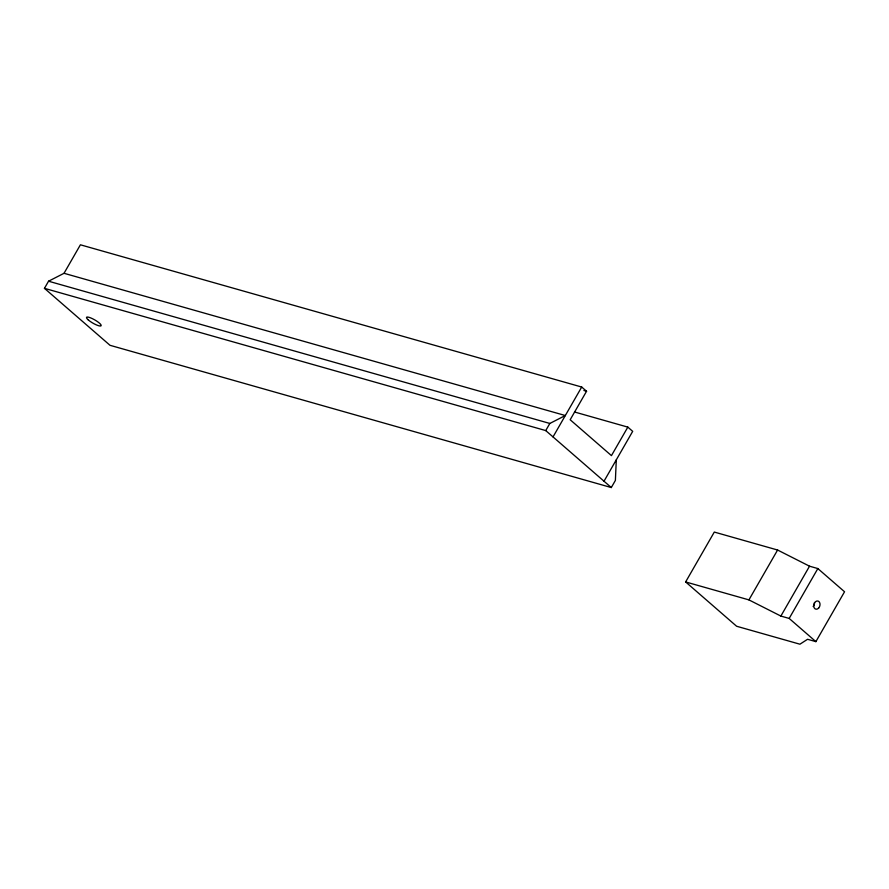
<?xml version="1.0" encoding="UTF-8"?>
<svg xmlns="http://www.w3.org/2000/svg" width="889" height="889" viewBox="0 0 889 889"><rect width="100%" height="100%" fill="white"/><g stroke="black" fill="none" stroke-linecap="round" stroke-linejoin="round"><path stroke-width="1.33" d="M616.299 459.835L615.388 480.416L611.299 487.55L110.003 345.299L44.45 288.336L48.551 281.213L64.03 273.29L80.41 244.797L581.706 387.037L586.562 391.249L570.171 419.752L611.443 455.624L627.834 427.12L632.69 431.343L604.009 481.216M44.45 288.336L545.735 430.576L549.835 423.453L565.315 415.53L64.03 273.29M553.025 436.91L581.706 387.037M685.63 581.939L714.3 532.067L777.597 550.024L809.535 566.193L817.847 568.56L844.55 591.763L815.88 641.636L807.568 639.28L799.922 644.203L736.603 626.245L685.63 581.939L748.916 599.886L780.864 616.066L789.176 618.433L815.88 641.636M748.916 599.886L777.597 550.024M780.864 616.066L809.535 566.193M789.176 618.433L817.847 568.56M583.895 390.493L586.562 391.249M574.494 411.985L627.834 427.12M48.551 281.213L549.835 423.453M545.735 430.576L611.299 487.55M814.491 602.498A4.212 3.078 -74.2 0 1 813.146 606.487M88.311 319.962A8.434 1.867 29.9 0 0 100.824 325.974A8.434 1.867 29.9 0 0 92.412 318.662A8.434 1.867 29.9 0 0 88.311 319.962M818.68 608.054A4.212 3.078 -74.2 0 0 818.213 601.108A4.212 3.078 -74.2 0 0 813.702 606.12A4.212 3.078 -74.2 0 0 818.68 608.054"/></g></svg>
